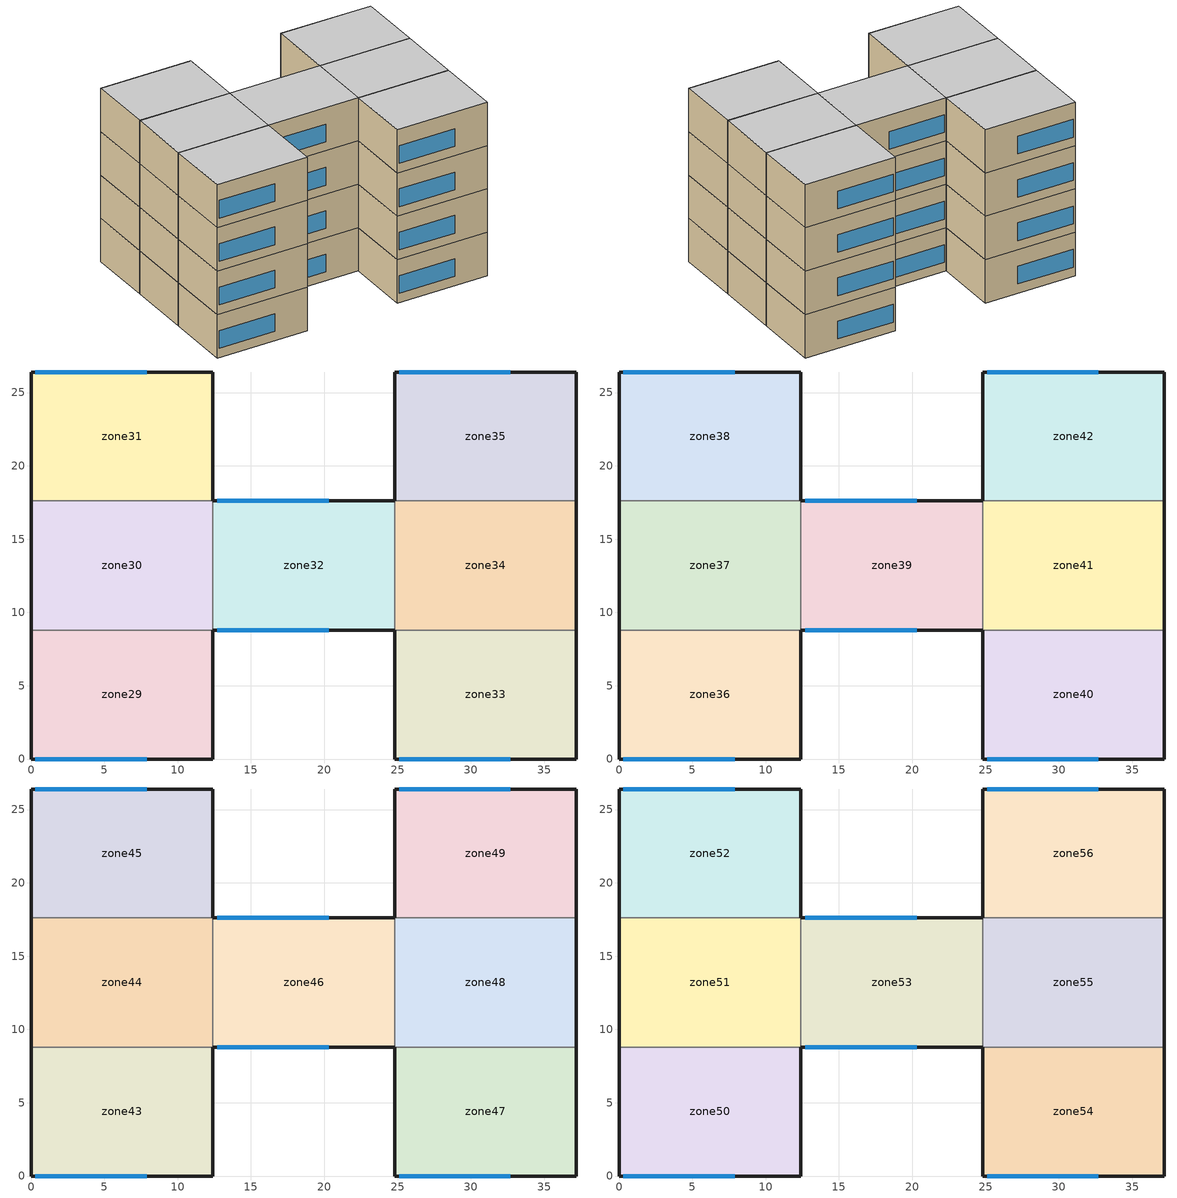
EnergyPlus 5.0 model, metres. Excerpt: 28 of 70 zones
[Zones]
zone29
 floor to zone22 (ADJ_CEILING): 0,8.8 12.4,8.8 12.4,0 0,0 z23.6
 wall outside (EXT_WALL): 0,8.8 0,0 12.4,0 12.4,8.8 z23.6:29.5
 wall to zone30 (ADJ_WALL): 12.4,8.8 0,8.8 z23.6:29.5
 window (EXT_WINDOW1): 0.3,0 7.9,0 z24.85:27.25
 ceiling to zone36 (ADJ_CEILING): 0,0 12.4,0 12.4,8.8 0,8.8 z29.5
zone30
 floor to zone23 (ADJ_CEILING): 0,17.6 12.4,17.6 12.4,8.8 0,8.8 z23.6
 wall outside (EXT_WALL): 0,17.6 0,8.8 z23.6:29.5
 wall to zone32 (ADJ_WALL): 12.4,8.8 12.4,17.6 z23.6:29.5
 wall to zone31 (ADJ_WALL): 12.4,17.6 0,17.6 z23.6:29.5
 wall to zone29 (ADJ_WALL): 0,8.8 12.4,8.8 z23.6:29.5
 ceiling to zone37 (ADJ_CEILING): 0,8.8 12.4,8.8 12.4,17.6 0,17.6 z29.5
zone31
 floor to zone24 (ADJ_CEILING): 0,26.4 12.4,26.4 12.4,17.6 0,17.6 z23.6
 wall outside (EXT_WALL): 12.4,17.6 12.4,26.4 0,26.4 0,17.6 z23.6:29.5
 wall to zone30 (ADJ_WALL): 0,17.6 12.4,17.6 z23.6:29.5
 window (EXT_WINDOW1): 7.9,26.4 0.3,26.4 z24.85:27.25
 ceiling to zone38 (ADJ_CEILING): 0,17.6 12.4,17.6 12.4,26.4 0,26.4 z29.5
zone32
 floor to zone25 (ADJ_CEILING): 12.4,17.6 24.8,17.6 24.8,8.8 12.4,8.8 z23.6
 wall outside (EXT_WALL): 24.8,17.6 12.4,17.6 / 12.4,8.8 24.8,8.8 z23.6:29.5
 wall to zone34 (ADJ_WALL): 24.8,8.8 24.8,17.6 z23.6:29.5
 wall to zone30 (ADJ_WALL): 12.4,17.6 12.4,8.8 z23.6:29.5
 window (EXT_WINDOW1): 12.7,8.8 20.3,8.8 / 20.3,17.6 12.7,17.6 z24.85:27.25
 ceiling to zone39 (ADJ_CEILING): 12.4,8.8 24.8,8.8 24.8,17.6 12.4,17.6 z29.5
zone33
 floor to zone26 (ADJ_CEILING): 24.8,8.8 37.2,8.8 37.2,0 24.8,0 z23.6
 wall outside (EXT_WALL): 24.8,8.8 24.8,0 37.2,0 37.2,8.8 z23.6:29.5
 wall to zone34 (ADJ_WALL): 37.2,8.8 24.8,8.8 z23.6:29.5
 window (EXT_WINDOW1): 25.1,0 32.7,0 z24.85:27.25
 ceiling to zone40 (ADJ_CEILING): 24.8,0 37.2,0 37.2,8.8 24.8,8.8 z29.5
zone34
 floor to zone27 (ADJ_CEILING): 24.8,17.6 37.2,17.6 37.2,8.8 24.8,8.8 z23.6
 wall outside (EXT_WALL): 37.2,8.8 37.2,17.6 z23.6:29.5
 wall to zone32 (ADJ_WALL): 24.8,17.6 24.8,8.8 z23.6:29.5
 wall to zone35 (ADJ_WALL): 37.2,17.6 24.8,17.6 z23.6:29.5
 wall to zone33 (ADJ_WALL): 24.8,8.8 37.2,8.8 z23.6:29.5
 ceiling to zone41 (ADJ_CEILING): 24.8,8.8 37.2,8.8 37.2,17.6 24.8,17.6 z29.5
zone35
 floor to zone28 (ADJ_CEILING): 24.8,26.4 37.2,26.4 37.2,17.6 24.8,17.6 z23.6
 wall outside (EXT_WALL): 37.2,17.6 37.2,26.4 24.8,26.4 24.8,17.6 z23.6:29.5
 wall to zone34 (ADJ_WALL): 24.8,17.6 37.2,17.6 z23.6:29.5
 window (EXT_WINDOW1): 32.7,26.4 25.1,26.4 z24.85:27.25
 ceiling to zone42 (ADJ_CEILING): 24.8,17.6 37.2,17.6 37.2,26.4 24.8,26.4 z29.5
zone36
 floor to zone29 (ADJ_CEILING): 0,8.8 12.4,8.8 12.4,0 0,0 z29.5
 wall outside (EXT_WALL): 0,8.8 0,0 12.4,0 12.4,8.8 z29.5:35.4
 wall to zone37 (ADJ_WALL): 12.4,8.8 0,8.8 z29.5:35.4
 window (EXT_WINDOW1): 0.3,0 7.9,0 z30.75:33.15
 ceiling to zone43 (ADJ_CEILING): 0,0 12.4,0 12.4,8.8 0,8.8 z35.4
zone37
 floor to zone30 (ADJ_CEILING): 0,17.6 12.4,17.6 12.4,8.8 0,8.8 z29.5
 wall outside (EXT_WALL): 0,17.6 0,8.8 z29.5:35.4
 wall to zone39 (ADJ_WALL): 12.4,8.8 12.4,17.6 z29.5:35.4
 wall to zone38 (ADJ_WALL): 12.4,17.6 0,17.6 z29.5:35.4
 wall to zone36 (ADJ_WALL): 0,8.8 12.4,8.8 z29.5:35.4
 ceiling to zone44 (ADJ_CEILING): 0,8.8 12.4,8.8 12.4,17.6 0,17.6 z35.4
zone38
 floor to zone31 (ADJ_CEILING): 0,26.4 12.4,26.4 12.4,17.6 0,17.6 z29.5
 wall outside (EXT_WALL): 12.4,17.6 12.4,26.4 0,26.4 0,17.6 z29.5:35.4
 wall to zone37 (ADJ_WALL): 0,17.6 12.4,17.6 z29.5:35.4
 window (EXT_WINDOW1): 7.9,26.4 0.3,26.4 z30.75:33.15
 ceiling to zone45 (ADJ_CEILING): 0,17.6 12.4,17.6 12.4,26.4 0,26.4 z35.4
zone39
 floor to zone32 (ADJ_CEILING): 12.4,17.6 24.8,17.6 24.8,8.8 12.4,8.8 z29.5
 wall outside (EXT_WALL): 24.8,17.6 12.4,17.6 / 12.4,8.8 24.8,8.8 z29.5:35.4
 wall to zone41 (ADJ_WALL): 24.8,8.8 24.8,17.6 z29.5:35.4
 wall to zone37 (ADJ_WALL): 12.4,17.6 12.4,8.8 z29.5:35.4
 window (EXT_WINDOW1): 12.7,8.8 20.3,8.8 / 20.3,17.6 12.7,17.6 z30.75:33.15
 ceiling to zone46 (ADJ_CEILING): 12.4,8.8 24.8,8.8 24.8,17.6 12.4,17.6 z35.4
zone40
 floor to zone33 (ADJ_CEILING): 24.8,8.8 37.2,8.8 37.2,0 24.8,0 z29.5
 wall outside (EXT_WALL): 24.8,8.8 24.8,0 37.2,0 37.2,8.8 z29.5:35.4
 wall to zone41 (ADJ_WALL): 37.2,8.8 24.8,8.8 z29.5:35.4
 window (EXT_WINDOW1): 25.1,0 32.7,0 z30.75:33.15
 ceiling to zone47 (ADJ_CEILING): 24.8,0 37.2,0 37.2,8.8 24.8,8.8 z35.4
zone41
 floor to zone34 (ADJ_CEILING): 24.8,17.6 37.2,17.6 37.2,8.8 24.8,8.8 z29.5
 wall outside (EXT_WALL): 37.2,8.8 37.2,17.6 z29.5:35.4
 wall to zone39 (ADJ_WALL): 24.8,17.6 24.8,8.8 z29.5:35.4
 wall to zone42 (ADJ_WALL): 37.2,17.6 24.8,17.6 z29.5:35.4
 wall to zone40 (ADJ_WALL): 24.8,8.8 37.2,8.8 z29.5:35.4
 ceiling to zone48 (ADJ_CEILING): 24.8,8.8 37.2,8.8 37.2,17.6 24.8,17.6 z35.4
zone42
 floor to zone35 (ADJ_CEILING): 24.8,26.4 37.2,26.4 37.2,17.6 24.8,17.6 z29.5
 wall outside (EXT_WALL): 37.2,17.6 37.2,26.4 24.8,26.4 24.8,17.6 z29.5:35.4
 wall to zone41 (ADJ_WALL): 24.8,17.6 37.2,17.6 z29.5:35.4
 window (EXT_WINDOW1): 32.7,26.4 25.1,26.4 z30.75:33.15
 ceiling to zone49 (ADJ_CEILING): 24.8,17.6 37.2,17.6 37.2,26.4 24.8,26.4 z35.4
zone43
 floor to zone36 (ADJ_CEILING): 0,8.8 12.4,8.8 12.4,0 0,0 z35.4
 wall outside (EXT_WALL): 0,8.8 0,0 12.4,0 12.4,8.8 z35.4:41.3
 wall to zone44 (ADJ_WALL): 12.4,8.8 0,8.8 z35.4:41.3
 window (EXT_WINDOW1): 0.3,0 7.9,0 z36.65:39.05
 ceiling to zone50 (ADJ_CEILING): 0,0 12.4,0 12.4,8.8 0,8.8 z41.3
zone44
 floor to zone37 (ADJ_CEILING): 0,17.6 12.4,17.6 12.4,8.8 0,8.8 z35.4
 wall outside (EXT_WALL): 0,17.6 0,8.8 z35.4:41.3
 wall to zone46 (ADJ_WALL): 12.4,8.8 12.4,17.6 z35.4:41.3
 wall to zone45 (ADJ_WALL): 12.4,17.6 0,17.6 z35.4:41.3
 wall to zone43 (ADJ_WALL): 0,8.8 12.4,8.8 z35.4:41.3
 ceiling to zone51 (ADJ_CEILING): 0,8.8 12.4,8.8 12.4,17.6 0,17.6 z41.3
zone45
 floor to zone38 (ADJ_CEILING): 0,26.4 12.4,26.4 12.4,17.6 0,17.6 z35.4
 wall outside (EXT_WALL): 12.4,17.6 12.4,26.4 0,26.4 0,17.6 z35.4:41.3
 wall to zone44 (ADJ_WALL): 0,17.6 12.4,17.6 z35.4:41.3
 window (EXT_WINDOW1): 7.9,26.4 0.3,26.4 z36.65:39.05
 ceiling to zone52 (ADJ_CEILING): 0,17.6 12.4,17.6 12.4,26.4 0,26.4 z41.3
zone46
 floor to zone39 (ADJ_CEILING): 12.4,17.6 24.8,17.6 24.8,8.8 12.4,8.8 z35.4
 wall outside (EXT_WALL): 24.8,17.6 12.4,17.6 / 12.4,8.8 24.8,8.8 z35.4:41.3
 wall to zone48 (ADJ_WALL): 24.8,8.8 24.8,17.6 z35.4:41.3
 wall to zone44 (ADJ_WALL): 12.4,17.6 12.4,8.8 z35.4:41.3
 window (EXT_WINDOW1): 12.7,8.8 20.3,8.8 / 20.3,17.6 12.7,17.6 z36.65:39.05
 ceiling to zone53 (ADJ_CEILING): 12.4,8.8 24.8,8.8 24.8,17.6 12.4,17.6 z41.3
zone47
 floor to zone40 (ADJ_CEILING): 24.8,8.8 37.2,8.8 37.2,0 24.8,0 z35.4
 wall outside (EXT_WALL): 24.8,8.8 24.8,0 37.2,0 37.2,8.8 z35.4:41.3
 wall to zone48 (ADJ_WALL): 37.2,8.8 24.8,8.8 z35.4:41.3
 window (EXT_WINDOW1): 25.1,0 32.7,0 z36.65:39.05
 ceiling to zone54 (ADJ_CEILING): 24.8,0 37.2,0 37.2,8.8 24.8,8.8 z41.3
zone48
 floor to zone41 (ADJ_CEILING): 24.8,17.6 37.2,17.6 37.2,8.8 24.8,8.8 z35.4
 wall outside (EXT_WALL): 37.2,8.8 37.2,17.6 z35.4:41.3
 wall to zone46 (ADJ_WALL): 24.8,17.6 24.8,8.8 z35.4:41.3
 wall to zone49 (ADJ_WALL): 37.2,17.6 24.8,17.6 z35.4:41.3
 wall to zone47 (ADJ_WALL): 24.8,8.8 37.2,8.8 z35.4:41.3
 ceiling to zone55 (ADJ_CEILING): 24.8,8.8 37.2,8.8 37.2,17.6 24.8,17.6 z41.3
zone49
 floor to zone42 (ADJ_CEILING): 24.8,26.4 37.2,26.4 37.2,17.6 24.8,17.6 z35.4
 wall outside (EXT_WALL): 37.2,17.6 37.2,26.4 24.8,26.4 24.8,17.6 z35.4:41.3
 wall to zone48 (ADJ_WALL): 24.8,17.6 37.2,17.6 z35.4:41.3
 window (EXT_WINDOW1): 32.7,26.4 25.1,26.4 z36.65:39.05
 ceiling to zone56 (ADJ_CEILING): 24.8,17.6 37.2,17.6 37.2,26.4 24.8,26.4 z41.3
zone50
 floor to zone43 (ADJ_CEILING): 0,8.8 12.4,8.8 12.4,0 0,0 z41.3
 wall outside (EXT_WALL): 0,8.8 0,0 12.4,0 12.4,8.8 z41.3:47.2
 wall to zone51 (ADJ_WALL): 12.4,8.8 0,8.8 z41.3:47.2
 window (EXT_WINDOW1): 0.3,0 7.9,0 z42.55:44.95
 ceiling to zone57 (ADJ_CEILING): 0,0 12.4,0 12.4,8.8 0,8.8 z47.2
zone51
 floor to zone44 (ADJ_CEILING): 0,17.6 12.4,17.6 12.4,8.8 0,8.8 z41.3
 wall outside (EXT_WALL): 0,17.6 0,8.8 z41.3:47.2
 wall to zone53 (ADJ_WALL): 12.4,8.8 12.4,17.6 z41.3:47.2
 wall to zone52 (ADJ_WALL): 12.4,17.6 0,17.6 z41.3:47.2
 wall to zone50 (ADJ_WALL): 0,8.8 12.4,8.8 z41.3:47.2
 ceiling to zone58 (ADJ_CEILING): 0,8.8 12.4,8.8 12.4,17.6 0,17.6 z47.2
zone52
 floor to zone45 (ADJ_CEILING): 0,26.4 12.4,26.4 12.4,17.6 0,17.6 z41.3
 wall outside (EXT_WALL): 12.4,17.6 12.4,26.4 0,26.4 0,17.6 z41.3:47.2
 wall to zone51 (ADJ_WALL): 0,17.6 12.4,17.6 z41.3:47.2
 window (EXT_WINDOW1): 7.9,26.4 0.3,26.4 z42.55:44.95
 ceiling to zone59 (ADJ_CEILING): 0,17.6 12.4,17.6 12.4,26.4 0,26.4 z47.2
zone53
 floor to zone46 (ADJ_CEILING): 12.4,17.6 24.8,17.6 24.8,8.8 12.4,8.8 z41.3
 wall outside (EXT_WALL): 24.8,17.6 12.4,17.6 / 12.4,8.8 24.8,8.8 z41.3:47.2
 wall to zone55 (ADJ_WALL): 24.8,8.8 24.8,17.6 z41.3:47.2
 wall to zone51 (ADJ_WALL): 12.4,17.6 12.4,8.8 z41.3:47.2
 window (EXT_WINDOW1): 12.7,8.8 20.3,8.8 / 20.3,17.6 12.7,17.6 z42.55:44.95
 ceiling to zone60 (ADJ_CEILING): 12.4,8.8 24.8,8.8 24.8,17.6 12.4,17.6 z47.2
zone54
 floor to zone47 (ADJ_CEILING): 24.8,8.8 37.2,8.8 37.2,0 24.8,0 z41.3
 wall outside (EXT_WALL): 24.8,8.8 24.8,0 37.2,0 37.2,8.8 z41.3:47.2
 wall to zone55 (ADJ_WALL): 37.2,8.8 24.8,8.8 z41.3:47.2
 window (EXT_WINDOW1): 25.1,0 32.7,0 z42.55:44.95
 ceiling to zone61 (ADJ_CEILING): 24.8,0 37.2,0 37.2,8.8 24.8,8.8 z47.2
zone55
 floor to zone48 (ADJ_CEILING): 24.8,17.6 37.2,17.6 37.2,8.8 24.8,8.8 z41.3
 wall outside (EXT_WALL): 37.2,8.8 37.2,17.6 z41.3:47.2
 wall to zone53 (ADJ_WALL): 24.8,17.6 24.8,8.8 z41.3:47.2
 wall to zone56 (ADJ_WALL): 37.2,17.6 24.8,17.6 z41.3:47.2
 wall to zone54 (ADJ_WALL): 24.8,8.8 37.2,8.8 z41.3:47.2
 ceiling to zone62 (ADJ_CEILING): 24.8,8.8 37.2,8.8 37.2,17.6 24.8,17.6 z47.2
zone56
 floor to zone49 (ADJ_CEILING): 24.8,26.4 37.2,26.4 37.2,17.6 24.8,17.6 z41.3
 wall outside (EXT_WALL): 37.2,17.6 37.2,26.4 24.8,26.4 24.8,17.6 z41.3:47.2
 wall to zone55 (ADJ_WALL): 24.8,17.6 37.2,17.6 z41.3:47.2
 window (EXT_WINDOW1): 32.7,26.4 25.1,26.4 z42.55:44.95
 ceiling to zone63 (ADJ_CEILING): 24.8,17.6 37.2,17.6 37.2,26.4 24.8,26.4 z47.2
[Building]
zone03: North Axis {deg}=0; Terrain=City; Loads Convergence Tolerance Value=0; Temperature Convergence Tolerance Value {deltaC}=0; Solar Distribution=FullInteriorAndExterior; Maximum Number of Warmup Days=0
[Site:Location]
not used: Latitude {deg}=0; Longitude {deg}=0; Time Zone {hr}=0; Elevation {m}=0
[Construction]
EXT_WALL; ADJ_WALL; ADJ_CEILING; EXT_WINDOW1: 
[WindowProperty:ShadingControl]
ESHADE=0; ISHADE=INPUT 1*MAX_ISHADE : SHADECNTRL=ISHADE_INTERNAL
[SurfaceProperty:OtherSideCoefficients]
BOUNDARY=IDENTICAL; BOUNDARY=INPUT 1*TBOUNDARY; BOUNDARY=INPUT 1*TBOUNDARY_2; BOUNDARY=INPUT 1*TBOUNDARY_3; BOUNDARY=INPUT 1*TGROUND; BOUNDARY=20; BOUNDARY=15
[Zone]
zone29; zone30; zone31; zone32; zone33; zone34; zone35; zone36; zone37; zone38; zone39; zone40; zone41; zone42; zone43; zone44; zone45; zone46; zone47; zone48; zone49; zone50; zone51; zone52; zone53; zone54; zone55; zone56: 0, 0, 0, 0, , 1
